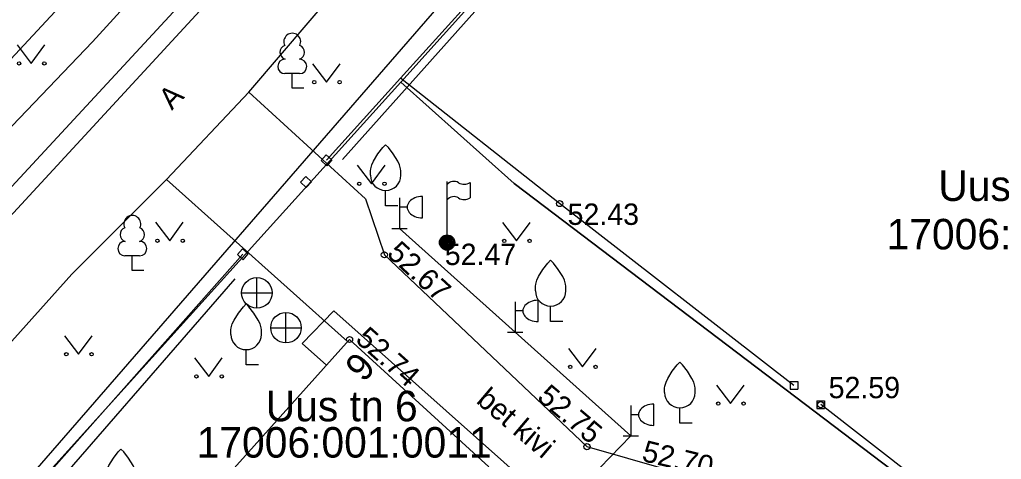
# Model space of a CAD drawing. Extents: x 641171 to 641471, y 6455352 to 6455687.
# Drawn here: x 641337.71 to 641369.89, y 6455520.07 to 6455534.47 of the extents above; entities that cross this region are included whole.
import ezdxf

# ---------------------------------------------------------------- set-up
doc = ezdxf.new("R2010")
doc.units = 0
for name, color, linetype in [('AED', 7, 'Continuous'), ('Default', 7, 'Continuous'), ('HALJASTUS', 7, 'Continuous'), ('HOONE', 7, 'Continuous'), ('KKAEV', 7, 'Continuous'), ('KORGUS-EH2000', 7, 'Continuous'), ('KTRASS', 7, 'Continuous'), ('MPKAABEL', 7, 'Continuous'), ('MPOHULIIN', 7, 'Continuous'), ('PIIR', 7, 'Continuous'), ('POST', 7, 'Continuous'), ('PUU', 7, 'Continuous'), ('RAJATIS', 7, 'Continuous'), ('SITRASS', 7, 'Continuous'), ('TEE', 7, 'Continuous'), ('VTRASS', 7, 'Continuous')]:
    doc.layers.add(name, color=color, linetype=linetype)

# ---------------------------------------------------------------- blocks, each defined once
blk = doc.blocks.new('varpos')
at = {"layer": 'Default'}
for p, q in [((-25, 25), (-25, -25)), ((-25, 25), (25, 25)), ((25, 25), (25, -25)), ((-25, -25), (25, -25))]:
    blk.add_line(p, q, dxfattribs=at)
blk = doc.blocks.new('VILJA1')
at = {"layer": 'Default'}
for p, q in [((0, 0), (0, 100)), ((80, 0), (0, 0))]:
    blk.add_line(p, q, dxfattribs=at)
for points in [[(-100, 200), (-100, 230), (-98, 243), (-91, 269), (-79, 293), (-50, 340), (-18, 381), (0, 400)], [(100, 200), (100, 230), (98, 243), (91, 269), (79, 293), (50, 340), (18, 381), (0, 400)]]:
    blk.add_lwpolyline(points, dxfattribs=at)
blk.add_arc((0, 200), 100, 180, 0, dxfattribs=at)
blk = doc.blocks.new('LEHTP1')
at = {"layer": 'Default'}
for p, q in [((48, 95), (-48, 95)), ((0, 0), (0, 95)), ((76, 0), (0, 0))]:
    blk.add_line(p, q, dxfattribs=at)
for centre, radius, start, end in [((0, 304), 55.4, 332.5799, 207.4201), ((-34, 234.5), 46.5, 109.02174, 253.14154), ((34, 234.5), 46.5, 286.85082, 70.98591), ((-47.5, 142.5), 47.5, 90.0016, 269.3953), ((47.5, 142.5), 47.5, 270.6047, 89.9984)]:
    blk.add_arc(centre, radius, start, end, dxfattribs=at)
blk = doc.blocks.new('KAKAEV')
at = {"layer": 'Default'}
for p, q in [((0, -100), (0, 100)), ((-100, 0), (100, 0))]:
    blk.add_line(p, q, dxfattribs=at)
blk.add_circle((0, 0), 100, dxfattribs=at)
blk = doc.blocks.new('MURU')
at = {"layer": 'Default'}
for p, q in [((-92.7, 121.3), (0, 0)), ((0, 0), (89.1, 121.3))]:
    blk.add_line(p, q, dxfattribs=at)
for centre in [(-80.2, 0), (85.6, 0)]:
    blk.add_circle(centre, 11, dxfattribs=at)
blk = doc.blocks.new('KAABVA')
at = {"layer": 'Default'}
for p, q in [((0, 200), (0, 0)), ((150, 69.3), (150, 209.3))]:
    blk.add_line(p, q, dxfattribs=at)
for points in [[(50, 139.3), (0, 139.3)], [(-50, 0), (50, 0)]]:
    blk.add_lwpolyline(points, dxfattribs=at)
blk.add_ellipse((150, 139.3), major_axis=(100, 0), ratio=0.7, start_param=1.570796, end_param=4.712389, dxfattribs=at)

msp = doc.modelspace()

# ---------------------------------------------------------------- linework, layer by layer
at = {"layer": 'AED'}
for points in [[(641347.765, 6455529.865), (641350.189, 6455532.553), (641353.118, 6455535.801)], [(641350.189, 6455532.553), (641353.118, 6455535.801)], [(641363.084, 6455522.488), (641355.407, 6455528.448), (641350.189, 6455532.553), (641347.765, 6455529.865)], [(641345.025, 6455526.785), (641336.945, 6455517.695), (641337.827, 6455516.937), (641352.019, 6455506.317)], [(641368.453, 6455494.019), (641378.519, 6455510.534), (641363.963, 6455521.859)]]:
    msp.add_lwpolyline(points, dxfattribs=at)
at = {"layer": 'HALJASTUS'}
for points in [[(641348.295, 6455529.895), (641354.1, 6455536.405)], [(641351.926, 6455506.888), (641347.464, 6455510.374), (641337.75, 6455517.897), (641344.773, 6455525.986)]]:
    msp.add_lwpolyline(points, dxfattribs=at)
at = {"layer": 'HOONE'}
msp.add_lwpolyline([(641343.127, 6455517.979), (641348.521, 6455523.993), (641353.092, 6455519.825), (641350.364, 6455516.717), (641351.519, 6455515.69), (641348.895, 6455512.739)], close=True, dxfattribs=at)
at = {"layer": 'KORGUS-EH2000'}
for centre in [(641355.407, 6455528.448), (641351.718, 6455527.17), (641349.662, 6455526.767), (641348.521, 6455523.993), (641363.963, 6455521.859), (641356.304, 6455520.482)]:
    msp.add_circle(centre, 0.1, dxfattribs=at)
at = {"layer": 'KTRASS'}
for points in [[(641324.271, 6455513.122), (641328.065, 6455518.877), (641349.535, 6455542.073)], [(641350, 6455501.491), (641353.266, 6455505.228), (641358.258, 6455515.814), (641348.005, 6455524.934), (641346.974, 6455523.866), (641347.768, 6455523.154)], [(641346.974, 6455523.866), (641347.768, 6455523.154)]]:
    msp.add_lwpolyline(points, dxfattribs=at)
at = {"layer": 'MPKAABEL'}
msp.add_lwpolyline([(641350.161, 6455527.632), (641353.952, 6455524.232), (641357.743, 6455520.832), (641355.033, 6455518.036), (641351.283, 6455513.158), (641350.077, 6455514.068)], dxfattribs=at)
at = {"layer": 'MPOHULIIN'}
msp.add_line((641328.898, 6455524.01), (641347.468, 6455543.999), dxfattribs=at)
at = {"layer": 'PIIR'}
msp.add_lwpolyline([(641433.85, 6455625.72), (641414.84, 6455604.33), (641406.29, 6455594.7), (641379.95, 6455565.34), (641363.88, 6455547.62), (641350.2, 6455532.42), (641336.74, 6455517.54), (641328.12, 6455507.41), (641311.85, 6455484.28), (641222.48, 6455352.45)], dxfattribs=at)
for points in [[(641363.88, 6455547.62), (641389.38, 6455527.83), (641378.36, 6455510.57), (641353.92, 6455529.1), (641350.2, 6455532.42)], [(641350.2, 6455532.42), (641353.92, 6455529.1), (641378.36, 6455510.57), (641367.96, 6455494.28), (641336.74, 6455517.54)]]:
    msp.add_lwpolyline(points, close=True, dxfattribs=at)
at = {"layer": 'POST'}
for radius in [0.25, 0.225, 0.2, 0.175, 0.15, 0.125, 0.1, 0.075, 0.05, 0.025]:
    msp.add_circle((641351.718, 6455527.17), radius, dxfattribs=at)
at = {"layer": 'RAJATIS'}
for p, q in [((641351.718, 6455527.42), (641351.718, 6455529.17)), ((641352.471, 6455529.139), (641352.471, 6455528.639)), ((641351.718, 6455527.17), (641351.718, 6455527.17))]:
    msp.add_line(p, q, dxfattribs=at)
msp.add_circle((641351.718, 6455527.17), 0.125, dxfattribs=at)
for centre, radius, start, end in [((641351.941, 6455528.886), 0.288, 57.8941, 140.7366), ((641352.275, 6455529.418), 0.341, 237.8941, 305.0219), ((641351.941, 6455528.386), 0.288, 57.8941, 140.7366), ((641352.275, 6455528.918), 0.341, 237.8941, 305.0219)]:
    msp.add_arc(centre, radius, start, end, dxfattribs=at)
at = {"layer": 'SITRASS'}
msp.add_lwpolyline([(641353.109, 6455536.847), (641336.675, 6455517.937), (641329.518, 6455508.886), (641328.91, 6455507.946)], dxfattribs=at)
at = {"layer": 'TEE'}
msp.add_line((641342.525, 6455529.233), (641348.457, 6455523.922), dxfattribs=at)
for points in [[(641325.352, 6455523.586), (641326.071, 6455523.249), (641328.153, 6455522.945), (641330.029, 6455523.304), (641332.663, 6455525.991), (641340.094, 6455533.741), (641345.815, 6455540.017), (641348.533, 6455542.907)], [(641345.222, 6455532.096), (641351.183, 6455539.08)], [(641342.525, 6455529.233), (641345.222, 6455532.096)], [(641345.222, 6455532.096), (641349.043, 6455528.603), (641349.662, 6455526.767), (641356.304, 6455520.482), (641360.225, 6455519.359), (641364.294, 6455518.177)], [(641342.525, 6455529.233), (641339.416, 6455526.132), (641334.266, 6455520.389), (641333.922, 6455519.175), (641333.856, 6455517.913), (641333.973, 6455517.405), (641334.698, 6455515.508)]]:
    msp.add_lwpolyline(points, dxfattribs=at)
at = {"layer": 'VTRASS'}
msp.add_lwpolyline([(641349.837, 6455541.52), (641328.278, 6455518.154), (641328.109, 6455517.887), (641324.639, 6455512.656)], dxfattribs=at)

# ---------------------------------------------------------------- block references
at = {"layer": 'AED', "yscale": 0.005}
for p, xscale, rotation in [((641347.765, 6455529.865), 0.004999999999999999, -131.8608095101645), ((641347.095, 6455529.155), 0.005000000000000001, 46.944095853170836), ((641345.025, 6455526.785), 0.005, 48.366460606630916)]:
    msp.add_blockref('varpos', p, dxfattribs=dict(at, xscale=xscale, rotation=rotation))
at = {"layer": 'AED', "xscale": 0.005, "yscale": 0.005}
for p in [(641363.084, 6455522.488), (641363.963, 6455521.859)]:
    msp.add_blockref('varpos', p, dxfattribs=at)
at = {"layer": 'HALJASTUS', "xscale": 0.005, "yscale": 0.005}
for p in [(641338.09, 6455533.041), (641347.768, 6455532.424), (641349.239, 6455529.095), (641342.627, 6455527.227), (641353.995, 6455527.223), (641339.64, 6455523.51), (641356.156, 6455523.094), (641343.905, 6455522.784), (641361.007, 6455521.894)]:
    msp.add_blockref('MURU', p, dxfattribs=at)
at = {"layer": 'KKAEV', "xscale": 0.005, "yscale": 0.005}
for p in [(641345.485, 6455525.52), (641346.438, 6455524.38)]:
    msp.add_blockref('KAKAEV', p, dxfattribs=at)
at = {"layer": 'POST', "xscale": 0.005, "yscale": 0.005}
for p in [(641350.161, 6455527.632), (641353.952, 6455524.232), (641357.743, 6455520.832)]:
    msp.add_blockref('KAABVA', p, dxfattribs=at)
at = {"layer": 'PUU', "xscale": 0.005, "yscale": 0.005}
for name, p in [('LEHTP1', (641346.644, 6455532.23)), ('VILJA1', (641349.704, 6455528.374)), ('LEHTP1', (641341.402, 6455526.259)), ('VILJA1', (641355.112, 6455524.587)), ('VILJA1', (641345.133, 6455523.16)), ('VILJA1', (641359.349, 6455521.253)), ('VILJA1', (641341.03, 6455518.403))]:
    msp.add_blockref(name, p, dxfattribs=at)

# ---------------------------------------------------------------- texts
at = {"layer": 'HOONE'}
msp.add_text('6', height=0.9, rotation=228.1141, dxfattribs=at).set_placement((641348.755, 6455523.655))
at = {"layer": 'KORGUS-EH2000'}
for s, p in [(' 52.43', (641355.407, 6455527.748)), ('52.47', (641351.643, 6455526.432)), (' 52.59', (641363.963, 6455522.069))]:
    msp.add_text(s, height=0.7, dxfattribs=at).set_placement(p)
for s, rotation, p in [(' 52.67', 317.4343, (641349.519, 6455526.939)), (' 52.74', 318.2182, (641348.487, 6455524.119)), ('52.75', 319.8492, (641354.633, 6455522.043)), ('52.70', 346.2962, (641358.071, 6455520.021))]:
    msp.add_text(s, height=0.7, rotation=rotation, dxfattribs=at).set_placement(p)
at = {"layer": 'PIIR'}
for s, p in [('Uus tn 6a', (641367.819, 6455528.532)), ('17006:001:0025', (641366.123, 6455526.945)), ('Uus tn 6', (641345.775, 6455521.313)), ('17006:001:0011', (641343.511, 6455520.123))]:
    msp.add_text(s, height=1, dxfattribs=at).set_placement(p)
at = {"layer": 'TEE'}
for s, rotation, p in [('A', 45.743, (641342.698, 6455531.485)), ('bet kivi', 319.7264, (641352.641, 6455521.939))]:
    msp.add_text(s, height=0.7, rotation=rotation, dxfattribs=at).set_placement(p)

doc.saveas('drawing.dxf')
